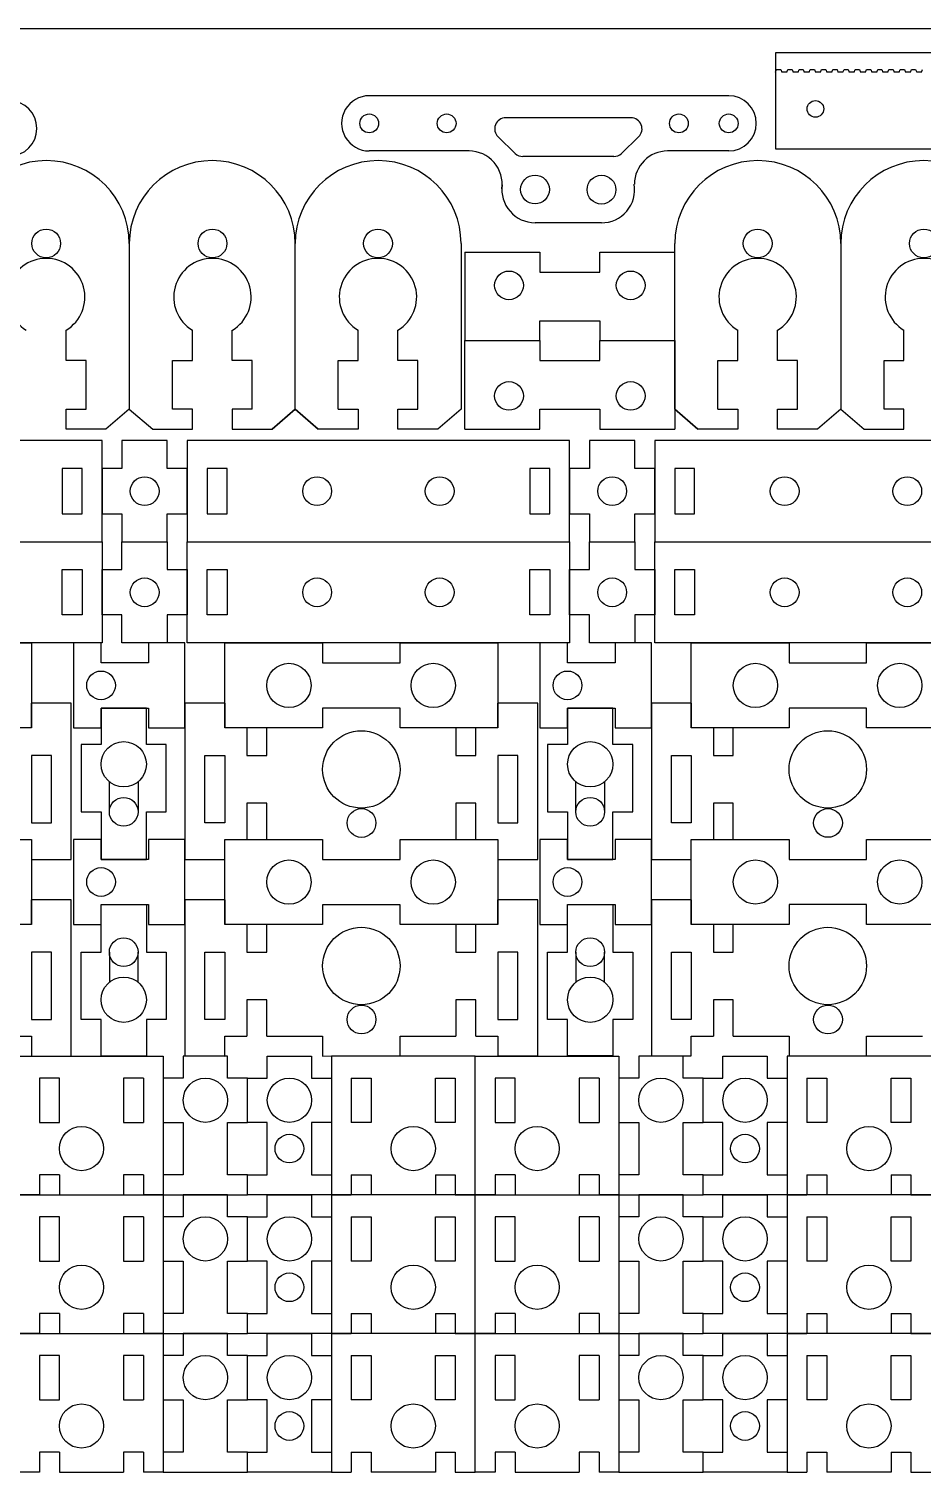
# Model space of a CAD drawing. Extents: x 0 to 420, y 0 to 595.
# Drawn here: x 141.7 to 303.2, y 333.8 to 595 of the extents above; entities that cross this region are included whole.
import ezdxf

# ---------------------------------------------------------------- set-up
doc = ezdxf.new("R2010")
doc.units = 0
doc.layers.add('FINAL', color=8, linetype='CONTINUOUS')

msp = doc.modelspace()

# ---------------------------------------------------------------- linework, layer by layer
at = {"layer": 'FINAL'}
for p, q in [((337.7, 590.67), (276.75, 590.67)), ((276.75, 590.67), (276.75, 573.32)), ((268.26, 582.9), (203.26, 582.9)), ((250.59, 578.9), (227.94, 578.9)), ((226.55, 575.46), (229.66, 572.46)), ((251.97, 575.46), (248.86, 572.46)), ((221.3, 572.9), (203.26, 572.9)), ((268.26, 572.9), (257.22, 572.9)), ((276.75, 573.32), (337.7, 573.32)), ((247.47, 571.9), (231.05, 571.9)), ((245.26, 559.9), (233.24, 559.93)), ((140.02, 409.13), (162.42, 409.13)), ((162.42, 409.13), (166.02, 409.13)), ((166.02, 409.13), (166.02, 384.03)), ((177.62, 409.13), (169.62, 409.13)), ((169.62, 409.13), (169.62, 405.13)), ((177.62, 405.13), (177.62, 409.13)), ((177.62, 405.13), (177.62, 409.13)), ((184.82, 409.13), (192.82, 409.13)), ((184.82, 405.13), (184.82, 409.13)), ((184.82, 405.13), (184.82, 409.13)), ((192.82, 409.13), (192.82, 405.13)), ((196.42, 409.13), (196.42, 384.03)), ((200.02, 409.13), (196.42, 409.13)), ((222.42, 409.13), (200.02, 409.13)), ((222.42, 409.13), (244.82, 409.13)), ((222.42, 384.03), (222.42, 409.13)), ((222.42, 384.03), (222.42, 409.13)), ((244.82, 409.13), (248.42, 409.13)), ((248.42, 409.13), (248.42, 384.03)), ((260.02, 409.13), (252.02, 409.13)), ((252.02, 409.13), (252.02, 405.13)), ((260.02, 405.13), (260.02, 409.13)), ((260.02, 405.13), (260.02, 409.13)), ((267.22, 409.13), (275.22, 409.13)), ((267.22, 405.13), (267.22, 409.13)), ((267.22, 405.13), (267.22, 409.13)), ((275.22, 409.13), (275.22, 405.13)), ((278.82, 409.13), (278.82, 384.03)), ((282.42, 409.13), (278.82, 409.13)), ((304.82, 409.13), (282.42, 409.13)), ((143.62, 405.13), (143.62, 397.13)), ((147.22, 405.13), (143.62, 405.13)), ((147.22, 397.13), (147.22, 405.13)), ((158.82, 405.13), (158.82, 397.13)), ((162.42, 405.13), (158.82, 405.13)), ((162.42, 405.13), (162.42, 397.13)), ((166.02, 405.13), (166.02, 397.13)), ((169.62, 405.13), (166.02, 405.13)), ((181.22, 405.13), (177.62, 405.13)), ((181.22, 405.13), (177.62, 405.13)), ((181.22, 405.13), (184.82, 405.13)), ((181.22, 405.13), (184.82, 405.13)), ((181.22, 397.13), (181.22, 405.13)), ((181.22, 397.13), (181.22, 405.13)), ((192.82, 405.13), (196.42, 405.13)), ((196.42, 405.13), (196.42, 397.13)), ((200.02, 405.13), (200.02, 397.13)), ((200.02, 405.13), (203.62, 405.13)), ((203.62, 405.13), (203.62, 397.13)), ((215.22, 397.13), (215.22, 405.13)), ((215.22, 405.13), (218.82, 405.13)), ((218.82, 405.13), (218.82, 397.13)), ((229.62, 405.13), (226.02, 405.13)), ((226.02, 405.13), (226.02, 397.13)), ((229.62, 397.13), (229.62, 405.13)), ((241.22, 405.13), (241.22, 397.13)), ((244.82, 405.13), (241.22, 405.13)), ((244.82, 405.13), (244.82, 397.13)), ((248.42, 405.13), (248.42, 397.13)), ((252.02, 405.13), (248.42, 405.13)), ((263.62, 405.13), (260.02, 405.13)), ((263.62, 405.13), (260.02, 405.13)), ((263.62, 397.13), (263.62, 405.13)), ((263.62, 397.13), (263.62, 405.13)), ((263.62, 405.13), (267.22, 405.13)), ((263.62, 405.13), (267.22, 405.13)), ((275.22, 405.13), (278.82, 405.13)), ((278.82, 405.13), (278.82, 397.13)), ((282.42, 405.13), (282.42, 397.13)), ((282.42, 405.13), (286.02, 405.13)), ((286.02, 405.13), (286.02, 397.13)), ((297.62, 397.13), (297.62, 405.13)), ((297.62, 405.13), (301.22, 405.13)), ((301.22, 405.13), (301.22, 397.13)), ((143.62, 397.13), (147.22, 397.13)), ((158.82, 397.13), (162.42, 397.13)), ((166.02, 397.13), (169.62, 397.13)), ((169.62, 397.13), (169.62, 387.63)), ((177.62, 387.63), (177.62, 397.13)), ((177.62, 397.13), (181.22, 397.13)), ((184.82, 397.13), (181.22, 397.13)), ((184.82, 387.63), (184.82, 397.13)), ((196.42, 397.13), (192.82, 397.13)), ((192.82, 397.13), (192.82, 387.63)), ((203.62, 397.13), (200.02, 397.13)), ((218.82, 397.13), (215.22, 397.13)), ((226.02, 397.13), (229.62, 397.13)), ((241.22, 397.13), (244.82, 397.13)), ((248.42, 397.13), (252.02, 397.13)), ((252.02, 397.13), (252.02, 387.63)), ((260.02, 387.63), (260.02, 397.13)), ((260.02, 397.13), (263.62, 397.13)), ((267.22, 397.13), (263.62, 397.13)), ((267.22, 387.63), (267.22, 397.13)), ((278.82, 397.13), (275.22, 397.13)), ((275.22, 397.13), (275.22, 387.63)), ((286.02, 397.13), (282.42, 397.13)), ((301.22, 397.13), (297.62, 397.13)), ((147.22, 387.63), (143.62, 387.63)), ((143.62, 387.63), (143.62, 384.03)), ((147.22, 387.63), (147.22, 384.03)), ((147.22, 387.63), (147.22, 384.03)), ((158.82, 387.63), (158.82, 384.03)), ((162.42, 387.63), (158.82, 387.63)), ((162.42, 387.63), (162.42, 384.03)), ((166.02, 387.63), (166.02, 384.03)), ((169.62, 387.63), (166.02, 387.63)), ((181.22, 387.63), (177.62, 387.63)), ((181.22, 387.63), (184.82, 387.63)), ((181.22, 384.03), (181.22, 387.63)), ((181.22, 384.03), (181.22, 387.63)), ((192.82, 387.63), (196.42, 387.63)), ((196.42, 387.63), (196.42, 384.03)), ((200.02, 387.63), (203.62, 387.63)), ((200.02, 387.63), (200.02, 384.03)), ((203.62, 387.63), (203.62, 384.03)), ((215.22, 387.63), (218.82, 387.63)), ((215.22, 387.63), (215.22, 384.03)), ((215.22, 387.63), (215.22, 384.03)), ((218.82, 387.63), (218.82, 384.03)), ((229.62, 387.63), (226.02, 387.63)), ((226.02, 387.63), (226.02, 384.03)), ((229.62, 387.63), (229.62, 384.03)), ((229.62, 387.63), (229.62, 384.03)), ((244.82, 387.63), (241.22, 387.63)), ((241.22, 387.63), (241.22, 384.03)), ((244.82, 387.63), (244.82, 384.03)), ((248.42, 387.63), (248.42, 384.03)), ((252.02, 387.63), (248.42, 387.63)), ((263.62, 387.63), (260.02, 387.63)), ((263.62, 387.63), (267.22, 387.63)), ((263.62, 384.03), (263.62, 387.63)), ((263.62, 384.03), (263.62, 387.63)), ((275.22, 387.63), (278.82, 387.63)), ((278.82, 387.63), (278.82, 384.03)), ((282.42, 387.63), (286.02, 387.63)), ((282.42, 387.63), (282.42, 384.03)), ((286.02, 387.63), (286.02, 384.03)), ((297.62, 387.63), (301.22, 387.63)), ((297.62, 387.63), (297.62, 384.03)), ((297.62, 387.63), (297.62, 384.03)), ((301.22, 387.63), (301.22, 384.03)), ((140.02, 384.03), (162.42, 384.03)), ((143.62, 384.03), (140.02, 384.03)), ((147.22, 384.03), (158.82, 384.03)), ((162.42, 384.03), (166.02, 384.03)), ((166.02, 384.03), (162.42, 384.03)), ((166.02, 384.03), (181.22, 384.03)), ((177.62, 384.03), (169.62, 384.03)), ((169.62, 384.03), (169.62, 380.03)), ((177.62, 380.03), (177.62, 384.03)), ((177.62, 380.03), (177.62, 384.03)), ((196.42, 384.03), (181.22, 384.03)), ((184.82, 384.03), (192.82, 384.03)), ((184.82, 380.03), (184.82, 384.03)), ((184.82, 380.03), (184.82, 384.03)), ((192.82, 384.03), (192.82, 380.03)), ((200.02, 384.03), (196.42, 384.03)), ((196.42, 384.03), (200.02, 384.03)), ((222.42, 384.03), (200.02, 384.03)), ((215.22, 384.03), (203.62, 384.03)), ((218.82, 384.03), (222.42, 384.03)), ((222.42, 384.03), (244.82, 384.03)), ((226.02, 384.03), (222.42, 384.03)), ((229.62, 384.03), (241.22, 384.03)), ((244.82, 384.03), (248.42, 384.03)), ((248.42, 384.03), (244.82, 384.03)), ((248.42, 384.03), (263.62, 384.03)), ((260.02, 384.03), (252.02, 384.03)), ((252.02, 384.03), (252.02, 380.03)), ((260.02, 380.03), (260.02, 384.03)), ((260.02, 380.03), (260.02, 384.03)), ((278.82, 384.03), (263.62, 384.03)), ((267.22, 384.03), (275.22, 384.03)), ((267.22, 380.03), (267.22, 384.03)), ((267.22, 380.03), (267.22, 384.03)), ((275.22, 384.03), (275.22, 380.03)), ((282.42, 384.03), (278.82, 384.03)), ((278.82, 384.03), (282.42, 384.03)), ((304.82, 384.03), (282.42, 384.03)), ((297.62, 384.03), (286.02, 384.03)), ((301.22, 384.03), (304.82, 384.03)), ((143.62, 380.03), (143.62, 372.03)), ((147.22, 380.03), (143.62, 380.03)), ((147.22, 372.03), (147.22, 380.03)), ((158.82, 380.03), (158.82, 372.03)), ((162.42, 380.03), (158.82, 380.03)), ((162.42, 380.03), (162.42, 372.03)), ((166.02, 380.03), (166.02, 372.03)), ((169.62, 380.03), (166.02, 380.03)), ((181.22, 380.03), (177.62, 380.03)), ((181.22, 380.03), (177.62, 380.03)), ((181.22, 380.03), (184.82, 380.03)), ((181.22, 380.03), (184.82, 380.03)), ((181.22, 372.03), (181.22, 380.03)), ((181.22, 372.03), (181.22, 380.03)), ((192.82, 380.03), (196.42, 380.03)), ((196.42, 380.03), (196.42, 372.03)), ((200.02, 380.03), (200.02, 372.03)), ((200.02, 380.03), (203.62, 380.03)), ((203.62, 380.03), (203.62, 372.03)), ((215.22, 372.03), (215.22, 380.03)), ((215.22, 380.03), (218.82, 380.03)), ((218.82, 380.03), (218.82, 372.03)), ((229.62, 380.03), (226.02, 380.03)), ((226.02, 380.03), (226.02, 372.03)), ((229.62, 372.03), (229.62, 380.03)), ((241.22, 380.03), (241.22, 372.03)), ((244.82, 380.03), (241.22, 380.03)), ((244.82, 380.03), (244.82, 372.03)), ((248.42, 380.03), (248.42, 372.03)), ((252.02, 380.03), (248.42, 380.03)), ((263.62, 380.03), (260.02, 380.03)), ((263.62, 380.03), (260.02, 380.03)), ((263.62, 372.03), (263.62, 380.03)), ((263.62, 372.03), (263.62, 380.03)), ((263.62, 380.03), (267.22, 380.03)), ((263.62, 380.03), (267.22, 380.03)), ((275.22, 380.03), (278.82, 380.03)), ((278.82, 380.03), (278.82, 372.03)), ((282.42, 380.03), (282.42, 372.03)), ((282.42, 380.03), (286.02, 380.03)), ((286.02, 380.03), (286.02, 372.03)), ((297.62, 372.03), (297.62, 380.03)), ((297.62, 380.03), (301.22, 380.03)), ((301.22, 380.03), (301.22, 372.03)), ((143.62, 372.03), (147.22, 372.03)), ((158.82, 372.03), (162.42, 372.03)), ((166.02, 372.03), (169.62, 372.03)), ((169.62, 372.03), (169.62, 362.53)), ((177.62, 362.53), (177.62, 372.03)), ((177.62, 372.03), (181.22, 372.03)), ((184.82, 372.03), (181.22, 372.03)), ((184.82, 362.53), (184.82, 372.03)), ((196.42, 372.03), (192.82, 372.03)), ((192.82, 372.03), (192.82, 362.53)), ((203.62, 372.03), (200.02, 372.03)), ((218.82, 372.03), (215.22, 372.03)), ((226.02, 372.03), (229.62, 372.03)), ((241.22, 372.03), (244.82, 372.03)), ((248.42, 372.03), (252.02, 372.03)), ((252.02, 372.03), (252.02, 362.53)), ((260.02, 362.53), (260.02, 372.03)), ((260.02, 372.03), (263.62, 372.03)), ((267.22, 372.03), (263.62, 372.03)), ((267.22, 362.53), (267.22, 372.03)), ((278.82, 372.03), (275.22, 372.03)), ((275.22, 372.03), (275.22, 362.53)), ((286.02, 372.03), (282.42, 372.03)), ((301.22, 372.03), (297.62, 372.03)), ((147.22, 362.53), (143.62, 362.53)), ((162.42, 362.53), (158.82, 362.53)), ((169.62, 362.53), (166.02, 362.53)), ((181.22, 362.53), (177.62, 362.53)), ((181.22, 362.53), (184.82, 362.53)), ((192.82, 362.53), (196.42, 362.53)), ((200.02, 362.53), (203.62, 362.53)), ((215.22, 362.53), (218.82, 362.53)), ((229.62, 362.53), (226.02, 362.53)), ((244.82, 362.53), (241.22, 362.53)), ((252.02, 362.53), (248.42, 362.53)), ((263.62, 362.53), (260.02, 362.53)), ((263.62, 362.53), (267.22, 362.53)), ((275.22, 362.53), (278.82, 362.53)), ((282.42, 362.53), (286.02, 362.53)), ((297.62, 362.53), (301.22, 362.53))]:
    msp.add_line(p, q, dxfattribs=at)
at = {"layer": 'FINAL', "linetype": 'CONTINUOUS'}
for p, q in [((276.74, 587.16), (276.93, 587.67)), ((276.93, 587.67), (277.69, 587.67)), ((277.69, 587.67), (277.87, 587.16)), ((278.77, 587.16), (278.96, 587.67)), ((278.77, 587.16), (278.96, 587.67)), ((278.96, 587.67), (279.72, 587.67)), ((278.96, 587.67), (279.72, 587.67)), ((279.72, 587.67), (279.91, 587.16)), ((279.72, 587.67), (279.91, 587.16)), ((280.81, 587.16), (280.99, 587.67)), ((280.99, 587.67), (281.75, 587.67)), ((281.75, 587.67), (281.94, 587.16)), ((282.84, 587.16), (283.02, 587.67)), ((283.02, 587.67), (283.79, 587.67)), ((283.79, 587.67), (283.97, 587.16)), ((284.87, 587.16), (285.06, 587.67)), ((285.06, 587.67), (285.82, 587.67)), ((285.82, 587.67), (286, 587.16)), ((286.9, 587.16), (287.09, 587.67)), ((287.09, 587.67), (287.85, 587.67)), ((287.85, 587.67), (288.03, 587.16)), ((288.93, 587.16), (289.12, 587.67)), ((289.12, 587.67), (289.88, 587.67)), ((289.88, 587.67), (290.07, 587.16)), ((290.97, 587.16), (291.15, 587.67)), ((291.15, 587.67), (291.91, 587.67)), ((291.91, 587.67), (292.1, 587.16)), ((293, 587.16), (293.18, 587.67)), ((293.18, 587.67), (293.95, 587.67)), ((293.95, 587.67), (294.13, 587.16)), ((295.03, 587.16), (295.22, 587.67)), ((295.22, 587.67), (295.98, 587.67)), ((295.98, 587.67), (296.16, 587.16)), ((297.06, 587.16), (297.25, 587.67)), ((297.25, 587.67), (298.01, 587.67)), ((298.01, 587.67), (298.19, 587.16)), ((299.09, 587.16), (299.28, 587.67)), ((299.28, 587.67), (300.04, 587.67)), ((300.04, 587.67), (300.23, 587.16)), ((301.13, 587.16), (301.31, 587.67)), ((301.31, 587.67), (302.07, 587.67)), ((302.07, 587.67), (302.26, 587.16)), ((303.16, 587.16), (303.34, 587.67)), ((278.77, 587.16), (277.87, 587.16)), ((280.36, 587.16), (279.91, 587.16)), ((280.81, 587.16), (279.91, 587.16)), ((282.84, 587.16), (281.94, 587.16)), ((284.87, 587.16), (283.97, 587.16)), ((286.9, 587.16), (286, 587.16)), ((288.93, 587.16), (288.03, 587.16)), ((290.97, 587.16), (290.07, 587.16)), ((293, 587.16), (292.1, 587.16)), ((295.03, 587.16), (294.13, 587.16)), ((297.06, 587.16), (296.16, 587.16)), ((299.09, 587.16), (298.19, 587.16)), ((301.13, 587.16), (300.23, 587.16)), ((303.16, 587.16), (302.26, 587.16)), ((159.87, 556.16), (159.87, 526.18)), ((189.87, 526.18), (189.87, 556.16)), ((219.87, 556.16), (219.87, 526.18)), ((220.53, 554.58), (220.53, 538.58)), ((220.53, 554.58), (234.13, 554.58)), ((234.13, 554.58), (234.13, 550.98)), ((244.93, 554.58), (258.53, 554.58)), ((244.93, 550.98), (244.93, 554.58)), ((258.53, 526.18), (258.53, 556.16)), ((258.53, 526.18), (258.53, 556.16)), ((258.53, 538.58), (258.53, 554.58)), ((288.53, 556.16), (288.53, 526.18)), ((234.13, 550.98), (244.93, 550.98)), ((234.13, 542.18), (244.93, 542.18)), ((234.13, 538.58), (234.13, 542.18)), ((244.93, 542.18), (244.93, 538.58)), ((148.44, 534.98), (148.44, 540.47)), ((171.3, 534.98), (171.3, 540.47)), ((178.5, 534.98), (178.5, 540.47)), ((201.24, 534.98), (201.24, 540.47)), ((208.44, 534.98), (208.44, 540.47)), ((220.53, 538.58), (234.13, 538.58)), ((220.53, 538.58), (234.13, 538.58)), ((220.53, 522.58), (220.53, 538.58)), ((234.13, 538.58), (234.13, 534.98)), ((244.93, 538.58), (258.53, 538.58)), ((244.93, 538.58), (258.53, 538.58)), ((244.93, 534.98), (244.93, 538.58)), ((258.53, 538.58), (258.53, 522.58)), ((269.9, 534.98), (269.9, 540.47)), ((277.1, 534.98), (277.1, 540.47)), ((299.96, 534.98), (299.96, 540.47)), ((152.04, 534.98), (148.44, 534.98)), ((152.04, 526.18), (152.04, 534.98)), ((167.7, 534.98), (171.3, 534.98)), ((167.7, 526.18), (167.7, 534.98)), ((182.1, 534.98), (178.5, 534.98)), ((182.1, 526.18), (182.1, 534.98)), ((197.64, 526.18), (197.64, 534.98)), ((197.64, 534.98), (201.24, 534.98)), ((212.04, 534.98), (208.44, 534.98)), ((212.04, 526.18), (212.04, 534.98)), ((234.13, 534.98), (244.93, 534.98)), ((266.3, 526.18), (266.3, 534.98)), ((266.3, 534.98), (269.9, 534.98)), ((280.7, 534.98), (277.1, 534.98)), ((280.7, 526.18), (280.7, 534.98)), ((296.36, 534.98), (299.96, 534.98)), ((296.36, 526.18), (296.36, 534.98)), ((148.44, 526.18), (152.04, 526.18)), ((148.44, 522.58), (148.44, 526.18)), ((159.87, 526.18), (155.64, 522.58)), ((159.87, 526.18), (164.1, 522.58)), ((171.3, 526.18), (167.7, 526.18)), ((171.3, 522.58), (171.3, 526.18)), ((182.1, 526.18), (178.5, 526.18)), ((178.5, 526.18), (178.5, 522.58)), ((185.7, 522.58), (189.87, 526.18)), ((189.87, 526.18), (185.7, 522.58)), ((189.87, 526.18), (194.04, 522.58)), ((194.04, 522.58), (189.87, 526.18)), ((197.64, 526.18), (201.24, 526.18)), ((201.24, 526.18), (201.24, 522.58)), ((208.44, 526.18), (212.04, 526.18)), ((208.44, 522.58), (208.44, 526.18)), ((219.87, 526.18), (215.64, 522.58)), ((234.13, 526.18), (244.93, 526.18)), ((234.13, 522.58), (234.13, 526.18)), ((244.93, 526.18), (244.93, 522.58)), ((258.53, 526.18), (262.7, 522.58)), ((262.7, 522.58), (258.53, 526.18)), ((266.3, 526.18), (269.9, 526.18)), ((269.9, 526.18), (269.9, 522.58)), ((277.1, 526.18), (280.7, 526.18)), ((277.1, 522.58), (277.1, 526.18)), ((288.53, 526.18), (284.3, 522.58)), ((288.53, 526.18), (292.76, 522.58)), ((299.96, 526.18), (296.36, 526.18)), ((299.96, 522.58), (299.96, 526.18)), ((155.64, 522.58), (148.44, 522.58)), ((164.1, 522.58), (171.3, 522.58)), ((178.5, 522.58), (185.7, 522.58)), ((201.24, 522.58), (194.04, 522.58)), ((215.64, 522.58), (208.44, 522.58)), ((220.53, 522.58), (234.13, 522.58)), ((244.93, 522.58), (258.53, 522.58)), ((269.9, 522.58), (262.7, 522.58)), ((284.3, 522.58), (277.1, 522.58)), ((292.76, 522.58), (299.96, 522.58)), ((166.74, 520.5), (158.54, 520.5)), ((158.54, 520.5), (158.54, 515.45)), ((166.74, 515.45), (166.74, 520.5)), ((251.3, 520.5), (243.1, 520.5)), ((243.1, 520.5), (243.1, 515.45)), ((251.3, 515.45), (251.3, 520.5)), ((158.54, 515.45), (154.94, 515.45)), ((154.94, 515.45), (154.94, 507.25)), ((170.34, 515.45), (166.74, 515.45)), ((170.34, 507.25), (170.34, 515.45)), ((243.1, 515.45), (239.5, 515.45)), ((239.5, 515.45), (239.5, 507.25)), ((254.9, 515.45), (251.3, 515.45)), ((254.9, 507.25), (254.9, 515.45)), ((154.94, 507.25), (158.54, 507.25)), ((158.54, 507.25), (158.54, 502.19)), ((166.74, 507.25), (170.34, 507.25)), ((166.74, 502.19), (166.74, 507.25)), ((239.5, 507.25), (243.1, 507.25)), ((243.1, 507.25), (243.1, 502.19)), ((251.3, 507.25), (254.9, 507.25)), ((251.3, 502.19), (251.3, 507.25)), ((158.54, 497.14), (158.54, 502.19)), ((158.54, 502.19), (166.74, 502.19)), ((166.74, 502.19), (166.74, 497.14)), ((243.1, 497.14), (243.1, 502.19)), ((243.1, 502.19), (251.3, 502.19)), ((251.3, 502.19), (251.3, 497.14)), ((154.94, 497.14), (158.54, 497.14)), ((154.94, 488.94), (154.94, 497.14)), ((166.74, 497.14), (170.34, 497.14)), ((170.34, 497.14), (170.34, 488.94)), ((239.5, 497.14), (243.1, 497.14)), ((239.5, 488.94), (239.5, 497.14)), ((251.3, 497.14), (254.9, 497.14)), ((254.9, 497.14), (254.9, 488.94)), ((158.54, 488.94), (154.94, 488.94)), ((158.54, 483.89), (158.54, 488.94)), ((170.34, 488.94), (166.74, 488.94)), ((166.74, 488.94), (166.74, 483.89)), ((243.1, 488.94), (239.5, 488.94)), ((243.1, 483.89), (243.1, 488.94)), ((254.9, 488.94), (251.3, 488.94)), ((251.3, 488.94), (251.3, 483.89)), ((124.47, 483.89), (142.17, 483.89)), ((142.17, 483.89), (142.17, 468.49)), ((149.76, 483.9), (149.76, 468.5)), ((149.76, 483.9), (149.76, 468.5)), ((154.76, 483.9), (149.76, 483.9)), ((154.76, 480.3), (154.76, 483.9)), ((166.74, 483.89), (158.54, 483.89)), ((163.36, 483.9), (163.36, 480.3)), ((169.94, 483.9), (163.36, 483.9)), ((169.94, 468.5), (169.94, 483.9)), ((177.14, 483.89), (194.83, 483.89)), ((177.14, 468.49), (177.14, 483.89)), ((194.83, 483.89), (194.83, 480.29)), ((208.83, 483.89), (226.53, 483.89)), ((208.83, 480.29), (208.83, 483.89)), ((226.53, 483.89), (226.53, 468.49)), ((234.12, 483.9), (234.12, 468.5)), ((234.12, 483.9), (234.12, 468.5)), ((239.12, 483.9), (234.12, 483.9)), ((239.12, 480.3), (239.12, 483.9)), ((251.3, 483.89), (243.1, 483.89)), ((247.72, 483.9), (247.72, 480.3)), ((254.3, 483.9), (247.72, 483.9)), ((254.3, 468.5), (254.3, 483.9)), ((261.5, 483.89), (279.19, 483.89)), ((261.5, 468.49), (261.5, 483.89)), ((279.19, 483.89), (279.19, 480.29)), ((293.19, 483.89), (310.89, 483.89)), ((293.19, 480.29), (293.19, 483.89)), ((163.36, 480.3), (154.76, 480.3)), ((194.83, 480.29), (208.83, 480.29)), ((247.72, 480.3), (239.12, 480.3)), ((279.19, 480.29), (293.19, 480.29)), ((149.37, 472.99), (142.17, 472.99)), ((142.17, 468.49), (142.17, 472.99)), ((149.37, 444.71), (149.37, 472.99)), ((169.94, 472.99), (169.94, 444.72)), ((177.14, 472.99), (169.94, 472.99)), ((177.14, 472.99), (177.14, 468.49)), ((233.73, 472.99), (226.53, 472.99)), ((226.53, 468.49), (226.53, 472.99)), ((233.73, 444.72), (233.73, 472.99)), ((254.3, 472.99), (254.3, 444.72)), ((261.5, 472.99), (254.3, 472.99)), ((261.5, 472.99), (261.5, 468.49)), ((154.76, 472.1), (163.36, 472.1)), ((162.96, 472.1), (154.76, 472.1)), ((154.76, 472.1), (154.76, 465.5)), ((154.76, 468.5), (154.76, 472.1)), ((162.96, 465.5), (162.96, 472.1)), ((163.36, 472.1), (163.36, 468.5)), ((208.83, 472.09), (194.83, 472.09)), ((194.83, 472.09), (194.83, 468.49)), ((208.83, 468.49), (208.83, 472.09)), ((239.12, 472.1), (247.72, 472.1)), ((247.32, 472.1), (239.12, 472.1)), ((239.12, 472.1), (239.12, 465.51)), ((239.12, 468.5), (239.12, 472.1)), ((247.32, 465.51), (247.32, 472.1)), ((247.72, 472.1), (247.72, 468.5)), ((293.19, 472.09), (279.19, 472.09)), ((279.19, 472.09), (279.19, 468.49)), ((293.19, 468.49), (293.19, 472.09)), ((142.17, 468.49), (124.47, 468.49)), ((149.76, 468.5), (154.76, 468.5)), ((163.36, 468.5), (169.94, 468.5)), ((194.83, 468.49), (177.14, 468.49)), ((181.14, 468.49), (181.14, 463.49)), ((184.74, 463.49), (184.74, 468.49)), ((226.53, 468.49), (208.83, 468.49)), ((218.93, 468.49), (218.93, 463.49)), ((222.53, 463.49), (222.53, 468.49)), ((234.12, 468.5), (239.12, 468.5)), ((247.72, 468.5), (254.3, 468.5)), ((279.19, 468.49), (261.5, 468.49)), ((265.5, 468.49), (265.5, 463.49)), ((269.1, 463.49), (269.1, 468.49)), ((310.89, 468.49), (293.19, 468.49)), ((151.16, 465.5), (151.16, 453.32)), ((154.76, 465.5), (151.16, 465.5)), ((166.56, 465.5), (162.96, 465.5)), ((166.56, 453.32), (166.56, 465.5)), ((235.52, 465.51), (235.52, 453.32)), ((239.12, 465.51), (235.52, 465.51)), ((250.92, 465.51), (247.32, 465.51)), ((250.92, 453.32), (250.92, 465.51)), ((142.17, 463.49), (142.17, 451.3)), ((145.77, 463.49), (142.17, 463.49)), ((145.77, 451.3), (145.77, 463.49)), ((173.54, 451.3), (173.54, 463.49)), ((173.54, 463.49), (177.14, 463.49)), ((177.14, 463.49), (177.14, 451.3)), ((181.14, 463.49), (184.74, 463.49)), ((218.93, 463.49), (222.53, 463.49)), ((226.53, 463.49), (226.53, 451.3)), ((230.13, 463.49), (226.53, 463.49)), ((230.13, 451.3), (230.13, 463.49)), ((257.9, 451.31), (257.9, 463.49)), ((257.9, 463.49), (261.5, 463.49)), ((261.5, 463.49), (261.5, 451.31)), ((265.5, 463.49), (269.1, 463.49)), ((156.26, 453.32), (156.26, 458.75)), ((161.46, 458.75), (161.46, 453.32)), ((240.62, 453.32), (240.62, 458.75)), ((245.82, 458.75), (245.82, 453.32)), ((184.74, 454.89), (181.14, 454.89)), ((181.14, 454.89), (181.14, 448.31)), ((184.74, 448.31), (184.74, 454.89)), ((222.53, 454.89), (218.93, 454.89)), ((218.93, 454.89), (218.93, 448.31)), ((222.53, 448.31), (222.53, 454.89)), ((269.1, 454.89), (265.5, 454.89)), ((265.5, 454.89), (265.5, 448.32)), ((269.1, 448.32), (269.1, 454.89)), ((151.16, 453.32), (154.76, 453.32)), ((154.76, 453.32), (154.76, 444.72)), ((162.96, 444.72), (162.96, 453.32)), ((162.96, 453.32), (166.56, 453.32)), ((235.52, 453.32), (239.12, 453.32)), ((239.12, 453.32), (239.12, 444.72)), ((247.32, 444.72), (247.32, 453.32)), ((247.32, 453.32), (250.92, 453.32)), ((142.17, 451.3), (145.77, 451.3)), ((177.14, 451.3), (173.54, 451.3)), ((226.53, 451.3), (230.13, 451.3)), ((261.5, 451.31), (257.9, 451.31)), ((124.47, 448.31), (142.17, 448.31)), ((142.17, 448.31), (142.17, 432.91)), ((142.17, 448.31), (142.17, 444.71)), ((149.76, 448.32), (149.76, 432.92)), ((149.76, 448.32), (149.76, 432.92)), ((154.76, 448.32), (149.76, 448.32)), ((154.76, 444.72), (154.76, 448.32)), ((163.36, 448.32), (163.36, 444.72)), ((169.94, 448.32), (163.36, 448.32)), ((169.94, 432.92), (169.94, 448.32)), ((177.14, 448.31), (194.83, 448.31)), ((177.14, 432.91), (177.14, 448.31)), ((177.14, 444.71), (177.14, 448.31)), ((194.83, 448.31), (194.83, 444.71)), ((208.83, 448.31), (226.53, 448.31)), ((208.83, 444.71), (208.83, 448.31)), ((226.53, 448.32), (226.53, 444.72)), ((226.53, 448.31), (226.53, 432.91)), ((234.12, 448.32), (234.12, 432.92)), ((234.12, 448.32), (234.12, 432.92)), ((239.12, 448.32), (234.12, 448.32)), ((239.12, 444.72), (239.12, 448.32)), ((247.72, 448.32), (247.72, 444.72)), ((254.3, 448.32), (247.72, 448.32)), ((254.3, 432.92), (254.3, 448.32)), ((261.5, 448.32), (279.19, 448.32)), ((261.5, 432.92), (261.5, 448.32)), ((261.5, 444.72), (261.5, 448.32)), ((279.19, 448.32), (279.19, 444.72)), ((293.19, 448.32), (310.89, 448.32)), ((293.19, 444.72), (293.19, 448.32)), ((142.17, 444.71), (149.37, 444.71)), ((163.36, 444.72), (154.76, 444.72)), ((154.76, 444.72), (162.96, 444.72)), ((154.76, 444.72), (162.96, 444.72)), ((169.94, 444.72), (177.14, 444.71)), ((194.83, 444.71), (208.83, 444.71)), ((226.53, 444.72), (233.73, 444.72)), ((247.72, 444.72), (239.12, 444.72)), ((239.12, 444.72), (247.32, 444.72)), ((239.12, 444.72), (247.32, 444.72)), ((254.3, 444.72), (261.5, 444.72)), ((279.19, 444.72), (293.19, 444.72)), ((149.37, 437.41), (142.17, 437.41)), ((142.17, 432.91), (142.17, 437.41)), ((149.37, 409.13), (149.37, 437.41)), ((154.76, 427.92), (154.76, 436.52)), ((154.76, 432.92), (154.76, 436.52)), ((154.76, 436.52), (162.96, 436.52)), ((154.76, 436.52), (162.96, 436.52)), ((154.76, 436.52), (163.36, 436.52)), ((162.96, 436.52), (162.96, 427.92)), ((163.36, 436.52), (163.36, 432.92)), ((169.94, 437.41), (169.94, 409.14)), ((177.14, 437.41), (169.94, 437.41)), ((177.14, 437.41), (177.14, 432.91)), ((194.83, 436.51), (194.83, 432.91)), ((208.83, 436.51), (194.83, 436.51)), ((208.83, 432.91), (208.83, 436.51)), ((233.73, 437.41), (226.53, 437.41)), ((226.53, 432.91), (226.53, 437.41)), ((233.73, 409.14), (233.73, 437.41)), ((239.12, 427.92), (239.12, 436.52)), ((239.12, 432.92), (239.12, 436.52)), ((239.12, 436.52), (247.32, 436.52)), ((239.12, 436.52), (247.32, 436.52)), ((239.12, 436.52), (247.72, 436.52)), ((247.32, 436.52), (247.32, 427.92)), ((247.72, 436.52), (247.72, 432.92)), ((254.3, 437.41), (254.3, 409.14)), ((261.5, 437.41), (254.3, 437.41)), ((261.5, 437.41), (261.5, 432.92)), ((279.19, 436.52), (279.19, 432.92)), ((293.19, 436.52), (279.19, 436.52)), ((293.19, 432.92), (293.19, 436.52)), ((142.17, 432.91), (124.47, 432.91)), ((149.76, 432.92), (154.76, 432.92)), ((163.36, 432.92), (169.94, 432.92)), ((194.83, 432.91), (177.14, 432.91)), ((181.14, 432.91), (181.14, 427.91)), ((184.74, 427.91), (184.74, 432.91)), ((226.53, 432.91), (208.83, 432.91)), ((218.93, 432.91), (218.93, 427.91)), ((222.53, 427.91), (222.53, 432.91)), ((234.12, 432.92), (239.12, 432.92)), ((247.72, 432.92), (254.3, 432.92)), ((279.19, 432.92), (261.5, 432.92)), ((265.5, 432.92), (265.5, 427.92)), ((269.1, 427.92), (269.1, 432.92)), ((310.89, 432.92), (293.19, 432.92)), ((142.17, 427.91), (142.17, 415.72)), ((145.77, 427.91), (142.17, 427.91)), ((145.77, 415.72), (145.77, 427.91)), ((151.16, 415.73), (151.16, 427.92)), ((151.16, 427.92), (154.76, 427.92)), ((156.26, 427.92), (156.26, 422.49)), ((161.46, 422.49), (161.46, 427.92)), ((162.96, 427.92), (166.56, 427.92)), ((166.56, 427.92), (166.56, 415.73)), ((173.54, 427.91), (177.14, 427.91)), ((173.54, 415.73), (173.54, 427.91)), ((177.14, 427.91), (177.14, 415.73)), ((181.14, 427.91), (184.74, 427.91)), ((218.93, 427.91), (222.53, 427.91)), ((226.53, 427.91), (226.53, 415.73)), ((230.13, 427.91), (226.53, 427.91)), ((230.13, 415.73), (230.13, 427.91)), ((235.52, 415.73), (235.52, 427.92)), ((235.52, 427.92), (239.12, 427.92)), ((240.62, 427.92), (240.62, 422.49)), ((245.82, 422.49), (245.82, 427.92)), ((247.32, 427.92), (250.92, 427.92)), ((250.92, 427.92), (250.92, 415.73)), ((257.9, 427.92), (261.5, 427.92)), ((257.9, 415.73), (257.9, 427.92)), ((261.5, 427.92), (261.5, 415.73)), ((265.5, 427.92), (269.1, 427.92)), ((184.74, 419.31), (181.14, 419.31)), ((181.14, 419.31), (181.14, 412.73)), ((184.74, 412.73), (184.74, 419.31)), ((222.53, 419.31), (218.93, 419.31)), ((218.93, 419.31), (218.93, 412.74)), ((222.53, 412.74), (222.53, 419.31)), ((269.1, 419.32), (265.5, 419.32)), ((265.5, 419.32), (265.5, 412.74)), ((269.1, 412.74), (269.1, 419.32)), ((142.17, 415.72), (145.77, 415.72)), ((154.76, 415.73), (151.16, 415.73)), ((154.76, 409.13), (154.76, 415.73)), ((162.96, 415.73), (162.96, 409.13)), ((166.56, 415.73), (162.96, 415.73)), ((177.14, 415.73), (173.54, 415.73)), ((226.53, 415.73), (230.13, 415.73)), ((239.12, 415.73), (235.52, 415.73)), ((239.12, 409.14), (239.12, 415.73)), ((247.32, 415.73), (247.32, 409.14)), ((250.92, 415.73), (247.32, 415.73)), ((261.5, 415.73), (257.9, 415.73)), ((138.17, 412.73), (142.17, 412.73)), ((142.17, 412.73), (142.17, 409.13)), ((177.14, 409.13), (177.14, 412.73)), ((177.14, 412.73), (181.14, 412.73)), ((184.74, 412.73), (194.83, 412.73)), ((194.83, 412.73), (194.83, 409.13)), ((208.83, 412.74), (218.93, 412.74)), ((208.83, 409.14), (208.83, 412.74)), ((222.53, 412.74), (226.53, 412.74)), ((226.53, 412.74), (226.53, 409.14)), ((261.5, 409.14), (261.5, 412.74)), ((261.5, 412.74), (265.5, 412.74)), ((269.1, 412.74), (279.19, 412.74)), ((279.19, 412.74), (279.19, 409.14)), ((293.19, 412.74), (303.29, 412.74)), ((293.19, 409.14), (293.19, 412.74)), ((142.17, 409.13), (149.37, 409.13)), ((162.96, 409.13), (154.76, 409.13)), ((169.94, 409.14), (177.14, 409.13)), ((194.83, 409.13), (208.91, 409.14)), ((226.53, 409.14), (233.73, 409.14)), ((247.32, 409.14), (239.12, 409.14)), ((254.3, 409.14), (261.5, 409.14)), ((279.19, 409.14), (293.27, 409.14)), ((166.02, 384.03), (166.02, 358.93)), ((196.42, 384.03), (196.42, 358.93)), ((222.42, 358.93), (222.42, 384.03)), ((222.42, 358.93), (222.42, 384.03)), ((248.42, 384.03), (248.42, 358.93)), ((278.82, 384.03), (278.82, 358.93)), ((143.62, 362.53), (143.62, 358.93)), ((147.22, 362.53), (147.22, 358.93)), ((147.22, 362.53), (147.22, 358.93)), ((158.82, 362.53), (158.82, 358.93)), ((162.42, 362.53), (162.42, 358.93)), ((166.02, 362.53), (166.02, 358.93)), ((181.22, 358.93), (181.22, 362.53)), ((181.22, 358.93), (181.22, 362.53)), ((196.42, 362.53), (196.42, 358.93)), ((200.02, 362.53), (200.02, 358.93)), ((203.62, 362.53), (203.62, 358.93)), ((215.22, 362.53), (215.22, 358.93)), ((215.22, 362.53), (215.22, 358.93)), ((218.82, 362.53), (218.82, 358.93)), ((226.02, 362.53), (226.02, 358.93)), ((229.62, 362.53), (229.62, 358.93)), ((229.62, 362.53), (229.62, 358.93)), ((241.22, 362.53), (241.22, 358.93)), ((244.82, 362.53), (244.82, 358.93)), ((248.42, 362.53), (248.42, 358.93)), ((263.62, 358.93), (263.62, 362.53)), ((263.62, 358.93), (263.62, 362.53)), ((278.82, 362.53), (278.82, 358.93)), ((282.42, 362.53), (282.42, 358.93)), ((286.02, 362.53), (286.02, 358.93)), ((297.62, 362.53), (297.62, 358.93)), ((297.62, 362.53), (297.62, 358.93)), ((301.22, 362.53), (301.22, 358.93)), ((140.02, 358.93), (162.42, 358.93)), ((143.62, 358.93), (140.02, 358.93)), ((147.22, 358.93), (158.82, 358.93)), ((162.42, 358.93), (166.02, 358.93)), ((166.02, 358.93), (162.42, 358.93)), ((166.02, 358.93), (166.02, 333.83)), ((166.02, 358.93), (181.22, 358.93)), ((177.62, 358.93), (169.62, 358.93)), ((169.62, 358.93), (169.62, 354.93)), ((177.62, 354.93), (177.62, 358.93)), ((177.62, 354.93), (177.62, 358.93)), ((196.42, 358.93), (181.22, 358.93)), ((184.82, 358.93), (192.82, 358.93)), ((184.82, 354.93), (184.82, 358.93)), ((184.82, 354.93), (184.82, 358.93)), ((192.82, 358.93), (192.82, 354.93)), ((196.42, 358.93), (196.42, 333.83)), ((200.02, 358.93), (196.42, 358.93)), ((196.42, 358.93), (200.02, 358.93)), ((222.42, 358.93), (200.02, 358.93)), ((215.22, 358.93), (203.62, 358.93)), ((218.82, 358.93), (222.42, 358.93)), ((222.42, 358.93), (244.82, 358.93)), ((222.42, 333.83), (222.42, 358.93)), ((222.42, 333.83), (222.42, 358.93)), ((226.02, 358.93), (222.42, 358.93)), ((229.62, 358.93), (241.22, 358.93)), ((244.82, 358.93), (248.42, 358.93)), ((248.42, 358.93), (244.82, 358.93)), ((248.42, 358.93), (248.42, 333.83)), ((248.42, 358.93), (263.62, 358.93)), ((260.02, 358.93), (252.02, 358.93)), ((252.02, 358.93), (252.02, 354.93)), ((260.02, 354.93), (260.02, 358.93)), ((260.02, 354.93), (260.02, 358.93)), ((278.82, 358.93), (263.62, 358.93)), ((267.22, 358.93), (275.22, 358.93)), ((267.22, 354.93), (267.22, 358.93)), ((267.22, 354.93), (267.22, 358.93)), ((275.22, 358.93), (275.22, 354.93)), ((278.82, 358.93), (278.82, 333.83)), ((282.42, 358.93), (278.82, 358.93)), ((278.82, 358.93), (282.42, 358.93)), ((304.82, 358.93), (282.42, 358.93)), ((297.62, 358.93), (286.02, 358.93)), ((301.22, 358.93), (304.82, 358.93)), ((143.62, 354.93), (143.62, 346.93)), ((147.22, 354.93), (143.62, 354.93)), ((147.22, 346.93), (147.22, 354.93)), ((158.82, 354.93), (158.82, 346.93)), ((162.42, 354.93), (158.82, 354.93)), ((162.42, 354.93), (162.42, 346.93)), ((166.02, 354.93), (166.02, 346.93)), ((169.62, 354.93), (166.02, 354.93)), ((181.22, 354.93), (177.62, 354.93)), ((181.22, 354.93), (177.62, 354.93)), ((181.22, 354.93), (184.82, 354.93)), ((181.22, 354.93), (184.82, 354.93)), ((181.22, 346.93), (181.22, 354.93)), ((181.22, 346.93), (181.22, 354.93)), ((192.82, 354.93), (196.42, 354.93)), ((196.42, 354.93), (196.42, 346.93)), ((200.02, 354.93), (200.02, 346.93)), ((200.02, 354.93), (203.62, 354.93)), ((203.62, 354.93), (203.62, 346.93)), ((215.22, 346.93), (215.22, 354.93)), ((215.22, 354.93), (218.82, 354.93)), ((218.82, 354.93), (218.82, 346.93)), ((229.62, 354.93), (226.02, 354.93)), ((226.02, 354.93), (226.02, 346.93)), ((229.62, 346.93), (229.62, 354.93)), ((241.22, 354.93), (241.22, 346.93)), ((244.82, 354.93), (241.22, 354.93)), ((244.82, 354.93), (244.82, 346.93)), ((248.42, 354.93), (248.42, 346.93)), ((252.02, 354.93), (248.42, 354.93)), ((263.62, 354.93), (260.02, 354.93)), ((263.62, 354.93), (260.02, 354.93)), ((263.62, 346.93), (263.62, 354.93)), ((263.62, 346.93), (263.62, 354.93)), ((263.62, 354.93), (267.22, 354.93)), ((263.62, 354.93), (267.22, 354.93)), ((275.22, 354.93), (278.82, 354.93)), ((278.82, 354.93), (278.82, 346.93)), ((282.42, 354.93), (282.42, 346.93)), ((282.42, 354.93), (286.02, 354.93)), ((286.02, 354.93), (286.02, 346.93)), ((297.62, 346.93), (297.62, 354.93)), ((297.62, 354.93), (301.22, 354.93)), ((301.22, 354.93), (301.22, 346.93)), ((143.62, 346.93), (147.22, 346.93)), ((158.82, 346.93), (162.42, 346.93)), ((166.02, 346.93), (169.62, 346.93)), ((169.62, 346.93), (169.62, 337.43)), ((177.62, 337.43), (177.62, 346.93)), ((177.62, 346.93), (181.22, 346.93)), ((184.82, 346.93), (181.22, 346.93)), ((184.82, 337.43), (184.82, 346.93)), ((196.42, 346.93), (192.82, 346.93)), ((192.82, 346.93), (192.82, 337.43)), ((203.62, 346.93), (200.02, 346.93)), ((218.82, 346.93), (215.22, 346.93)), ((226.02, 346.93), (229.62, 346.93)), ((241.22, 346.93), (244.82, 346.93)), ((248.42, 346.93), (252.02, 346.93)), ((252.02, 346.93), (252.02, 337.43)), ((260.02, 337.43), (260.02, 346.93)), ((260.02, 346.93), (263.62, 346.93)), ((267.22, 346.93), (263.62, 346.93)), ((267.22, 337.43), (267.22, 346.93)), ((278.82, 346.93), (275.22, 346.93)), ((275.22, 346.93), (275.22, 337.43)), ((286.02, 346.93), (282.42, 346.93)), ((301.22, 346.93), (297.62, 346.93)), ((147.22, 337.43), (143.62, 337.43)), ((143.62, 337.43), (143.62, 333.83)), ((147.22, 337.43), (147.22, 333.83)), ((147.22, 337.43), (147.22, 333.83)), ((158.82, 337.43), (158.82, 333.83)), ((162.42, 337.43), (158.82, 337.43)), ((162.42, 337.43), (162.42, 333.83)), ((166.02, 337.43), (166.02, 333.83)), ((169.62, 337.43), (166.02, 337.43)), ((181.22, 337.43), (177.62, 337.43)), ((181.22, 337.43), (184.82, 337.43)), ((181.22, 333.83), (181.22, 337.43)), ((181.22, 333.83), (181.22, 337.43)), ((192.82, 337.43), (196.42, 337.43)), ((196.42, 337.43), (196.42, 333.83)), ((200.02, 337.43), (203.62, 337.43)), ((200.02, 337.43), (200.02, 333.83)), ((203.62, 337.43), (203.62, 333.83)), ((215.22, 337.43), (218.82, 337.43)), ((215.22, 337.43), (215.22, 333.83)), ((215.22, 337.43), (215.22, 333.83)), ((218.82, 337.43), (218.82, 333.83)), ((229.62, 337.43), (226.02, 337.43)), ((226.02, 337.43), (226.02, 333.83)), ((229.62, 337.43), (229.62, 333.83)), ((229.62, 337.43), (229.62, 333.83)), ((244.82, 337.43), (241.22, 337.43)), ((241.22, 337.43), (241.22, 333.83)), ((244.82, 337.43), (244.82, 333.83)), ((248.42, 337.43), (248.42, 333.83)), ((252.02, 337.43), (248.42, 337.43)), ((263.62, 337.43), (260.02, 337.43)), ((263.62, 337.43), (267.22, 337.43)), ((263.62, 333.83), (263.62, 337.43)), ((263.62, 333.83), (263.62, 337.43)), ((275.22, 337.43), (278.82, 337.43)), ((278.82, 337.43), (278.82, 333.83)), ((282.42, 337.43), (286.02, 337.43)), ((282.42, 337.43), (282.42, 333.83)), ((286.02, 337.43), (286.02, 333.83)), ((297.62, 337.43), (301.22, 337.43)), ((297.62, 337.43), (297.62, 333.83)), ((297.62, 337.43), (297.62, 333.83)), ((301.22, 337.43), (301.22, 333.83)), ((143.62, 333.83), (140.02, 333.83)), ((147.22, 333.83), (158.82, 333.83)), ((166.02, 333.83), (162.42, 333.83)), ((166.02, 333.83), (181.22, 333.83)), ((196.42, 333.83), (181.22, 333.83)), ((196.42, 333.83), (200.02, 333.83)), ((215.22, 333.83), (203.62, 333.83)), ((218.82, 333.83), (222.42, 333.83)), ((226.02, 333.83), (222.42, 333.83)), ((229.62, 333.83), (241.22, 333.83)), ((248.42, 333.83), (244.82, 333.83)), ((248.42, 333.83), (263.62, 333.83)), ((278.82, 333.83), (263.62, 333.83)), ((278.82, 333.83), (282.42, 333.83)), ((297.62, 333.83), (286.02, 333.83)), ((301.22, 333.83), (304.82, 333.83))]:
    msp.add_line(p, q, dxfattribs=at)
at = {"layer": 'FINAL'}
msp.add_lwpolyline([(0, 0), (420, 0), (420, 595), (0, 595)], close=True, dxfattribs=at)
at = {"layer": 'FINAL', "linetype": 'CONTINUOUS'}
for points in [[(85.78, 502.19), (154.94, 502.19), (154.94, 520.5), (85.78, 520.5)], [(170.34, 502.19), (239.5, 502.19), (239.5, 520.5), (170.34, 520.5)], [(254.9, 502.19), (324.06, 502.19), (324.06, 520.5), (254.9, 520.5)], [(147.74, 507.25), (151.34, 507.25), (151.34, 515.45), (147.74, 515.45)], [(173.94, 507.25), (177.54, 507.25), (177.54, 515.45), (173.94, 515.45)], [(232.3, 507.25), (235.9, 507.25), (235.9, 515.45), (232.3, 515.45)], [(258.5, 507.25), (262.1, 507.25), (262.1, 515.45), (258.5, 515.45)], [(85.78, 502.19), (154.94, 502.19), (154.94, 483.89), (85.78, 483.89)], [(170.34, 502.19), (239.5, 502.19), (239.5, 483.89), (170.34, 483.89)], [(254.9, 502.19), (324.06, 502.19), (324.06, 483.89), (254.9, 483.89)], [(147.74, 497.14), (151.34, 497.14), (151.34, 488.94), (147.74, 488.94)], [(173.94, 497.14), (177.54, 497.14), (177.54, 488.94), (173.94, 488.94)], [(232.3, 497.14), (235.9, 497.14), (235.9, 488.94), (232.3, 488.94)], [(258.5, 497.14), (262.1, 497.14), (262.1, 488.94), (258.5, 488.94)]]:
    msp.add_lwpolyline(points, close=True, dxfattribs=at)
at = {"layer": 'FINAL'}
for centre, radius in [((283.95, 580.52), 1.5), ((203.26, 577.9), 1.7), ((217.26, 577.9), 1.7), ((259.26, 577.9), 1.7), ((268.26, 577.9), 1.7), ((233.24, 565.93), 2.6), ((245.26, 565.9), 2.6), ((173.62, 401.13), 4), ((188.82, 401.13), 4), ((256.02, 401.13), 4), ((271.22, 401.13), 4), ((151.22, 392.38), 4), ((188.82, 392.38), 2.6), ((211.22, 392.38), 4), ((233.62, 392.38), 4), ((271.22, 392.38), 2.6), ((293.62, 392.38), 4), ((173.62, 376.03), 4), ((188.82, 376.03), 4), ((256.02, 376.03), 4), ((271.22, 376.03), 4), ((151.22, 367.28), 4), ((211.22, 367.28), 4), ((233.62, 367.28), 4), ((293.62, 367.28), 4), ((188.82, 367.28), 2.6), ((271.22, 367.28), 2.6)]:
    msp.add_circle(centre, radius, dxfattribs=at)
at = {"layer": 'FINAL', "linetype": 'CONTINUOUS'}
for centre, radius in [((144.84, 556.17), 2.6), ((174.9, 556.17), 2.6), ((204.84, 556.17), 2.6), ((273.5, 556.17), 2.6), ((303.56, 556.17), 2.6), ((228.53, 548.58), 2.6), ((250.53, 548.58), 2.6), ((228.53, 528.58), 2.6), ((250.53, 528.58), 2.6), ((162.64, 511.35), 2.6), ((193.83, 511.35), 2.6), ((216, 511.35), 2.6), ((247.2, 511.35), 2.6), ((278.39, 511.35), 2.6), ((300.56, 511.35), 2.6), ((162.64, 493.04), 2.6), ((193.83, 493.04), 2.6), ((216, 493.04), 2.6), ((247.2, 493.04), 2.6), ((278.39, 493.04), 2.6), ((300.56, 493.04), 2.6), ((154.76, 476.2), 2.6), ((188.74, 476.19), 4), ((214.83, 476.19), 4), ((239.12, 476.2), 2.6), ((273.1, 476.19), 4), ((299.19, 476.19), 4), ((201.83, 460.99), 7), ((286.19, 461), 7), ((158.86, 461.92), 4.1), ((243.22, 461.92), 4.1), ((158.86, 453.32), 2.6), ((243.22, 453.32), 2.6), ((201.86, 451.3), 2.6), ((286.22, 451.31), 2.6), ((188.74, 440.61), 4), ((214.83, 440.61), 4), ((273.1, 440.62), 4), ((299.19, 440.62), 4), ((154.76, 440.62), 2.6), ((239.12, 440.62), 2.6), ((201.83, 425.42), 7), ((286.19, 425.42), 7), ((158.86, 427.92), 2.6), ((243.22, 427.92), 2.6), ((158.86, 419.32), 4.1), ((243.22, 419.32), 4.1), ((201.86, 415.73), 2.6), ((286.22, 415.73), 2.6), ((173.62, 350.93), 4), ((188.82, 350.93), 4), ((256.02, 350.93), 4), ((271.22, 350.93), 4), ((151.22, 342.18), 4), ((188.82, 342.18), 2.6), ((211.22, 342.18), 4), ((233.62, 342.18), 4), ((271.22, 342.18), 2.6), ((293.62, 342.18), 4)]:
    msp.add_circle(centre, radius, dxfattribs=at)
at = {"layer": 'FINAL'}
for centre, radius, start, end in [((203.26, 577.9), 5, 90, 270.0323), ((268.26, 577.9), 5, 270, 90), ((138.15, 576.98), 5, 270, 90), ((227.94, 576.9), 2, 90, 226.0655), ((250.59, 576.9), 2, 313.9359, 90), ((221.3, 566.9), 6, 352.0934, 90), ((231.05, 573.9), 2, 226.0655, 270), ((247.47, 573.9), 2, 269.9997, 313.9359), ((257.22, 566.9), 6, 90, 180), ((233.24, 565.93), 6, 84.4727, 95.5267), ((233.24, 565.93), 6, 172.0934, 270), ((245.26, 565.9), 6, 269.7331, 9.5271)]:
    msp.add_arc(centre, radius, start, end, dxfattribs=at)
at = {"layer": 'FINAL', "linetype": 'CONTINUOUS'}
for centre, radius, start, end in [((144.87, 556.16), 15, 0, 180), ((174.87, 556.16), 15, 0, 180), ((204.87, 556.16), 15, 0, 180), ((273.53, 556.16), 15, 0, 180), ((303.53, 556.16), 15, 0, 180), ((144.84, 546.47), 7, 300.9631, 239.0369), ((174.9, 546.47), 7, 300.9631, 239.0369), ((204.84, 546.47), 7, 300.9631, 239.0369), ((273.5, 546.47), 7, 300.9631, 239.0369), ((303.56, 546.47), 7, 300.9631, 239.0369)]:
    msp.add_arc(centre, radius, start, end, dxfattribs=at)

doc.saveas('drawing.dxf')
